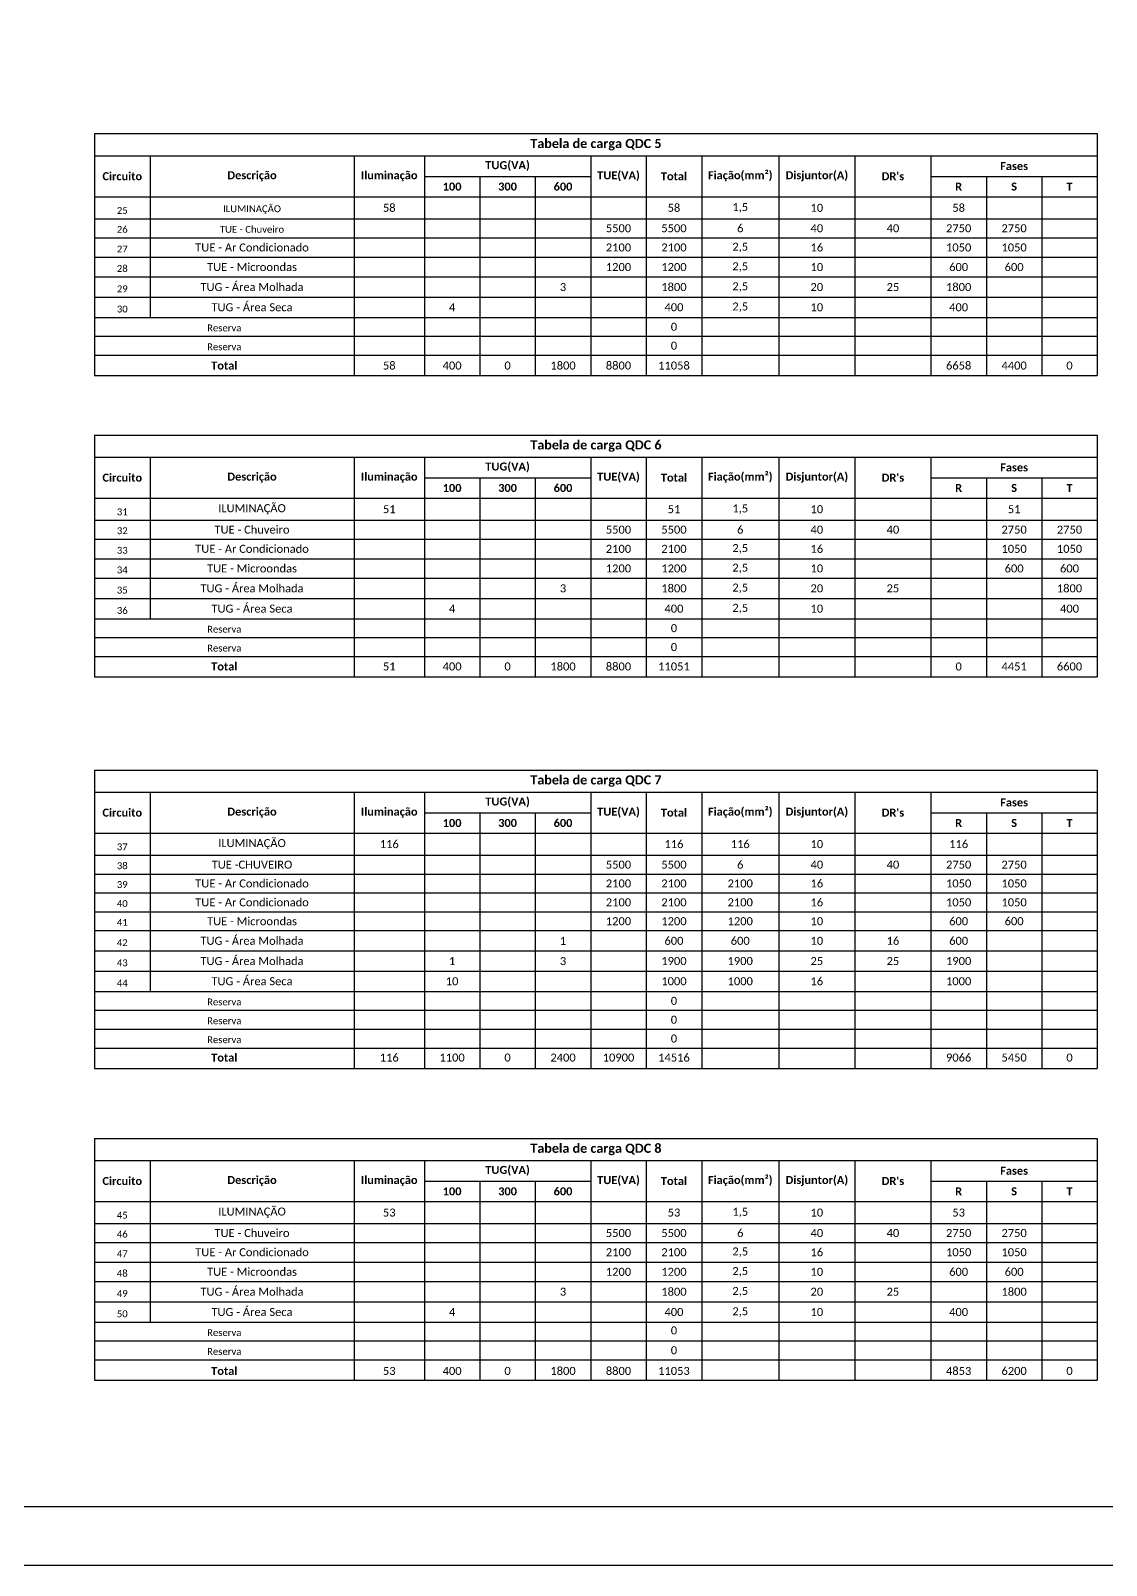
# Model space of a CAD drawing. Header units: millimetres. Extents: x 32721 to 70403, y 1490 to 13922.
# Drawn here: x 34367 to 35740, y 1490 to 3449 of the extents above; entities that cross this region are included whole.
import ezdxf

# ---------------------------------------------------------------- set-up
doc = ezdxf.new("R2010")
doc.units = ezdxf.units.MM
doc.layers.add('EJELFORMATO', color=170, linetype='Continuous', lineweight=25)
doc.styles.get("Standard").update_dxf_attribs({"font": 'arial.ttf'})

msp = doc.modelspace()

# ---------------------------------------------------------------- linework, layer by layer
for p, q in [((34448.9, 3317.3), (35728.8, 3317.3)), ((34448.9, 3317.3), (34448.9, 3008.6)), ((35728.8, 3317.3), (35728.8, 3008.6)), ((34448.9, 3289.1), (35728.8, 3289.1)), ((34519.7, 3289.1), (34519.7, 3082.8)), ((34780.2, 3289.1), (34780.2, 3008.6)), ((34869.9, 3289.1), (34869.9, 3008.6)), ((35082.3, 3289.1), (35082.3, 3008.6)), ((35153.1, 3289.1), (35153.1, 3008.6)), ((35223.9, 3289.1), (35223.9, 3008.6)), ((35322.4, 3289.1), (35322.4, 3008.6)), ((35419.4, 3289.1), (35419.4, 3008.6)), ((35516.5, 3289.1), (35516.5, 3008.6)), ((34869.9, 3262.7), (35082.3, 3262.7)), ((34940.7, 3262.7), (34940.7, 3008.6)), ((35011.5, 3262.7), (35011.5, 3008.6)), ((35516.5, 3262.7), (35728.8, 3262.7)), ((35587.3, 3262.7), (35587.3, 3008.6)), ((35658.1, 3262.7), (35658.1, 3008.6)), ((34448.9, 3236.7), (35728.8, 3236.7)), ((34448.9, 3208.6), (35728.8, 3208.6)), ((34448.9, 3184.5), (35728.8, 3184.5)), ((34448.9, 3159.5), (35728.8, 3159.5)), ((34448.9, 3134.5), (35728.8, 3134.5)), ((34448.9, 3108.6), (35728.8, 3108.6)), ((34448.9, 3082.8), (35728.8, 3082.8)), ((34448.9, 3058.7), (35728.8, 3058.7)), ((34448.9, 3034.6), (35728.8, 3034.6)), ((34448.9, 3008.6), (35728.8, 3008.6)), ((34448.9, 2932.7), (35728.8, 2932.7)), ((34448.9, 2932.7), (34448.9, 2624)), ((35728.8, 2932.7), (35728.8, 2624)), ((34448.9, 2904.5), (35728.8, 2904.5)), ((34519.7, 2904.5), (34519.7, 2698.2)), ((34780.2, 2904.5), (34780.2, 2624)), ((34869.9, 2904.5), (34869.9, 2624)), ((35082.3, 2904.5), (35082.3, 2624)), ((35153.1, 2904.5), (35153.1, 2624)), ((35223.9, 2904.5), (35223.9, 2624)), ((35322.4, 2904.5), (35322.4, 2624)), ((35419.4, 2904.5), (35419.4, 2624)), ((35516.5, 2904.5), (35516.5, 2624)), ((34869.9, 2878.1), (35082.3, 2878.1)), ((34940.7, 2878.1), (34940.7, 2624)), ((35011.5, 2878.1), (35011.5, 2624)), ((35516.5, 2878.1), (35728.8, 2878.1)), ((35587.3, 2878.1), (35587.3, 2624)), ((35658.1, 2878.1), (35658.1, 2624)), ((34448.9, 2852.1), (35728.8, 2852.1)), ((34448.9, 2824), (35728.8, 2824)), ((34448.9, 2799.9), (35728.8, 2799.9)), ((34448.9, 2774.9), (35728.8, 2774.9)), ((34448.9, 2749.9), (35728.8, 2749.9)), ((34448.9, 2724.1), (35728.8, 2724.1)), ((34448.9, 2698.2), (35728.8, 2698.2)), ((34448.9, 2674.1), (35728.8, 2674.1)), ((34448.9, 2650.1), (35728.8, 2650.1)), ((34448.9, 2624), (35728.8, 2624)), ((34448.9, 2505.2), (35728.8, 2505.2)), ((34448.9, 2505.2), (34448.9, 2124.4)), ((35728.8, 2505.2), (35728.8, 2124.4)), ((34448.9, 2477), (35728.8, 2477)), ((34519.7, 2477), (34519.7, 2222.7)), ((34780.2, 2477), (34780.2, 2124.4)), ((34869.9, 2477), (34869.9, 2124.4)), ((35082.3, 2477), (35082.3, 2124.4)), ((35153.1, 2477), (35153.1, 2124.4)), ((35223.9, 2477), (35223.9, 2124.4)), ((35322.4, 2477), (35322.4, 2124.4)), ((35419.4, 2477), (35419.4, 2124.4)), ((35516.5, 2477), (35516.5, 2124.4)), ((34869.9, 2450.6), (35082.3, 2450.6)), ((34940.7, 2450.6), (34940.7, 2124.4)), ((35011.5, 2450.6), (35011.5, 2124.4)), ((35516.5, 2450.6), (35728.8, 2450.6)), ((35587.3, 2450.6), (35587.3, 2124.4)), ((35658.1, 2450.6), (35658.1, 2124.4)), ((34448.9, 2424.6), (35728.8, 2424.6)), ((34448.9, 2396.5), (35728.8, 2396.5)), ((34448.9, 2372.4), (35728.8, 2372.4)), ((34448.9, 2348.3), (35728.8, 2348.3)), ((34448.9, 2324.2), (35728.8, 2324.2)), ((34448.9, 2300.2), (35728.8, 2300.2)), ((34448.9, 2274.3), (35728.8, 2274.3)), ((34448.9, 2248.5), (35728.8, 2248.5)), ((34448.9, 2222.7), (35728.8, 2222.7)), ((34448.9, 2198.6), (35728.8, 2198.6)), ((34448.9, 2174.5), (35728.8, 2174.5)), ((34448.9, 2150.4), (35728.8, 2150.4)), ((34448.9, 2124.4), (35728.8, 2124.4)), ((34448.9, 2035.1), (35728.8, 2035.1)), ((34448.9, 2035.1), (34448.9, 1726.4)), ((35728.8, 2035.1), (35728.8, 1726.4)), ((34448.9, 2006.9), (35728.8, 2006.9)), ((34519.7, 2006.9), (34519.7, 1800.6)), ((34780.2, 2006.9), (34780.2, 1726.4)), ((34869.9, 2006.9), (34869.9, 1726.4)), ((35082.3, 2006.9), (35082.3, 1726.4)), ((35153.1, 2006.9), (35153.1, 1726.4)), ((35223.9, 2006.9), (35223.9, 1726.4)), ((35322.4, 2006.9), (35322.4, 1726.4)), ((35419.4, 2006.9), (35419.4, 1726.4)), ((35516.5, 2006.9), (35516.5, 1726.4)), ((34869.9, 1980.5), (35082.3, 1980.5)), ((34940.7, 1980.5), (34940.7, 1726.4)), ((35011.5, 1980.5), (35011.5, 1726.4)), ((35516.5, 1980.5), (35728.8, 1980.5)), ((35587.3, 1980.5), (35587.3, 1726.4)), ((35658.1, 1980.5), (35658.1, 1726.4)), ((34448.9, 1954.5), (35728.8, 1954.5)), ((34448.9, 1926.4), (35728.8, 1926.4)), ((34448.9, 1902.3), (35728.8, 1902.3)), ((34448.9, 1877.3), (35728.8, 1877.3)), ((34448.9, 1852.3), (35728.8, 1852.3)), ((34448.9, 1826.5), (35728.8, 1826.5)), ((34448.9, 1800.6), (35728.8, 1800.6)), ((34448.9, 1776.6), (35728.8, 1776.6)), ((34448.9, 1752.5), (35728.8, 1752.5)), ((34448.9, 1726.4), (35728.8, 1726.4))]:
    msp.add_line(p, q)
at = {"layer": 'EJELFORMATO', "color": 7}
msp.add_lwpolyline([(32720.7, 1490.3), (39028.2, 1490.3), (39028.2, 5945.3), (32720.7, 5945.3)], close=True, dxfattribs=at)
at = {"layer": 'EJELFORMATO'}
msp.add_lwpolyline([(38953.2, 1565.3), (38953.2, 5870.3), (32908.2, 5870.3), (32908.2, 1565.3)], close=True, dxfattribs=at)

# ---------------------------------------------------------------- texts
for s, insert, char_height, width, attachment_point in [('{\\fCalibri|b1|i0|c0;Tabela de carga QDC 5', (35088.9, 3303.2), 11.674, 1267.522, 5), ('{\\fCalibri|b1|i0|c0;TUG(VA)', (34976.1, 3275.9), 10.214, 199.95, 5), ('{\\fCalibri|b1|i0|c0;TUE(VA)', (35117.7, 3262.9), 10.214, 58.377, 5), ('{\\fCalibri|b1|i0|c0;Fiação(mm²)', (35273.1, 3262.9), 10.214, 86.102, 5), ('{\\fCalibri|b1|i0|c0;Disjuntor(A)', (35370.9, 3262.9), 10.214, 84.643, 5), ('{\\fCalibri|b1|i0|c0;Fases', (35622.7, 3275.9), 10.214, 199.95, 5), ('{\\fCalibri|b1|i0|c0;Circuito', (34484.3, 3262.9), 10.214, 58.377, 5), ('{\\fCalibri|b1|i0|c0;Descrição', (34649.9, 3262.9), 10.214, 248.074, 5), ('{\\fCalibri|b1|i0|c0;Iluminação', (34825.1, 3262.9), 10.214, 77.347, 5), ('{\\fCalibri|b1|i0|c0;100', (34905.3, 3249.7), 10.214, 58.377, 5), ('{\\fCalibri|b1|i0|c0;300', (34976.1, 3249.7), 10.214, 58.377, 5), ('{\\fCalibri|b1|i0|c0;600', (35046.9, 3249.7), 10.214, 58.377, 5), ('{\\fCalibri|b1|i0|c0;Total', (35188.5, 3262.9), 10.214, 58.377, 5), ("{\\fCalibri|b1|i0|c0;DR's", (35468, 3262.9), 10.214, 84.643, 5), ('{\\fCalibri|b1|i0|c0;R', (35551.9, 3249.7), 10.214, 58.377, 5), ('{\\fCalibri|b1|i0|c0;S', (35622.7, 3249.7), 10.214, 58.377, 5), ('{\\fCalibri|b1|i0|c0;T', (35693.4, 3249.7), 10.214, 58.377, 5), ('{\\fCalibri|b0|i0|c0;25', (34484.3, 3214.8), 8.755, 58.377, 8), ('{\\fCalibri|b0|i0|c0;ILUMINAÇÃO', (34649.9, 3214.8), 8.755, 248.074, 8), ('{\\fCalibri|b0|i0|c0;58', (34825.1, 3222.6), 10.214, 77.347, 5), ('{\\fCalibri|b0|i0|c0;58', (35188.5, 3222.6), 10.214, 58.377, 5), ('{\\fCalibri|b0|i0|c0;1,5', (35273.1, 3222.6), 10.214, 86.102, 5), ('{\\fCalibri|b0|i0|c0;10', (35370.9, 3222.6), 10.214, 84.643, 5), ('{\\fCalibri|b0|i0|c0;58', (35551.9, 3222.6), 10.214, 58.377, 5), ('{\\fCalibri|b0|i0|c0;26', (34484.3, 3190.7), 8.755, 58.377, 8), ('{\\fCalibri|b0|i0|c0;TUE - Chuveiro', (34649.9, 3190.7), 8.755, 248.074, 8), ('{\\fCalibri|b0|i0|c0|p34;5500}', (35117.7, 3196.5), 10.214, 58.377, 5), ('{\\fCalibri|b0|i0|c0|p34;5500}', (35188.5, 3196.5), 10.214, 58.377, 5), ('{\\fCalibri|b0|i0|c0;6', (35273.1, 3196.5), 10.214, 86.102, 5), ('{\\fCalibri|b0|i0|c0;40', (35370.9, 3196.5), 10.214, 84.643, 5), ('{\\fCalibri|b0|i0|c0;40', (35468, 3196.5), 10.214, 84.643, 5), ('{\\fCalibri|b0|i0|c0;2750', (35551.9, 3196.5), 10.214, 58.377, 5), ('{\\fCalibri|b0|i0|c0;2750', (35622.7, 3196.5), 10.214, 58.377, 5), ('{\\fCalibri|b0|i0|c0;27', (34484.3, 3165.7), 8.755, 58.377, 8), ('{\\fCalibri|b0|i0|c0;TUE - Ar Condicionado', (34649.9, 3172), 10.214, 248.074, 5), ('{\\fCalibri|b0|i0|c0;2100', (35117.7, 3172), 10.214, 58.377, 5), ('{\\fCalibri|b0|i0|c0;2100', (35188.5, 3172), 10.214, 58.377, 5), ('{\\fCalibri|b0|i0|c0;2,5', (35273.1, 3172), 10.214, 86.102, 5), ('{\\fCalibri|b0|i0|c0;16', (35370.9, 3172), 10.214, 84.643, 5), ('{\\fCalibri|b0|i0|c0;1050', (35551.9, 3172), 10.214, 58.377, 5), ('{\\fCalibri|b0|i0|c0;1050', (35622.7, 3172), 10.214, 58.377, 5), ('{\\fCalibri|b0|i0|c0;TUE - Microondas ', (34649.9, 3147), 10.214, 248.074, 5), ('{\\fCalibri|b0|i0|c0;2,5', (35273.1, 3147), 10.214, 86.102, 5), ('{\\fCalibri|b0|i0|c0;28', (34484.3, 3140.7), 8.755, 58.377, 8), ('{\\fCalibri|b0|i0|c0;1200', (35117.7, 3147), 10.214, 58.377, 5), ('{\\fCalibri|b0|i0|c0;1200', (35188.5, 3147), 10.214, 58.377, 5), ('{\\fCalibri|b0|i0|c0;10', (35370.9, 3147), 10.214, 84.643, 5), ('{\\fCalibri|b0|i0|c0;600', (35551.9, 3147), 10.214, 58.377, 5), ('{\\fCalibri|b0|i0|c0;600', (35622.7, 3147), 10.214, 58.377, 5), ('{\\fCalibri|b0|i0|c0;29', (34484.3, 3114.8), 8.755, 58.377, 8), ('{\\fCalibri|b0|i0|c0;TUG - Área Molhada ', (34649.9, 3121.5), 10.214, 248.074, 5), ('{\\fCalibri|b0|i0|c0;3', (35046.9, 3121.5), 10.214, 58.377, 5), ('{\\fCalibri|b0|i0|c0|p34;1800}', (35188.5, 3121.5), 10.214, 58.377, 5), ('{\\fCalibri|b0|i0|c0;2,5', (35273.1, 3121.5), 10.214, 86.102, 5), ('{\\fCalibri|b0|i0|c0;20', (35370.9, 3121.5), 10.214, 84.643, 5), ('{\\fCalibri|b0|i0|c0;25', (35468, 3121.5), 10.214, 84.643, 5), ('{\\fCalibri|b0|i0|c0;1800', (35551.9, 3121.5), 10.214, 58.377, 5), ('{\\fCalibri|b0|i0|c0;30', (34484.3, 3089), 8.755, 58.377, 8), ('{\\fCalibri|b0|i0|c0;TUG - Área Seca', (34649.9, 3095.7), 10.214, 248.074, 5), ('{\\fCalibri|b0|i0|c0;4', (34905.3, 3095.7), 10.214, 58.377, 5), ('{\\fCalibri|b0|i0|c0;400', (35188.5, 3095.7), 10.214, 58.377, 5), ('{\\fCalibri|b0|i0|c0;2,5', (35273.1, 3095.7), 10.214, 86.102, 5), ('{\\fCalibri|b0|i0|c0;10', (35370.9, 3095.7), 10.214, 84.643, 5), ('{\\fCalibri|b0|i0|c0;400', (35551.9, 3095.7), 10.214, 58.377, 5), ('{\\fCalibri|b0|i0|c0;0', (35188.5, 3070.8), 10.214, 58.377, 5), ('{\\fCalibri|b0|i0|c0;Reserva', (34614.5, 3064.9), 8.755, 318.86, 8), ('{\\fCalibri|b0|i0|c0;Reserva', (34614.5, 3040.8), 8.755, 318.86, 8), ('{\\fCalibri|b0|i0|c0;0', (35188.5, 3046.7), 10.214, 58.377, 5), ('{\\fCalibri|b1|i0|c0;Total', (34614.5, 3021.3), 10.214, 318.86, 5), ('{\\fCalibri|b0|i0|c0;58', (34825.1, 3021.3), 10.214, 77.347, 5), ('{\\fCalibri|b0|i0|c0|p34;400}', (34905.3, 3021.3), 10.214, 58.377, 5), ('{\\fCalibri|b0|i0|c0;0', (34976.1, 3021.3), 10.214, 58.377, 5), ('{\\fCalibri|b0|i0|c0;1800', (35046.9, 3021.3), 10.214, 58.377, 5), ('{\\fCalibri|b0|i0|c0|p34;8800}', (35117.7, 3021.3), 10.214, 58.377, 5), ('{\\fCalibri|b0|i0|c0|p34;11058}', (35188.5, 3021.3), 10.214, 58.377, 5), ('{\\fCalibri|b0|i0|c0;6658', (35551.9, 3021.3), 10.214, 58.377, 5), ('{\\fCalibri|b0|i0|c0;4400', (35622.7, 3021.3), 10.214, 58.377, 5), ('{\\fCalibri|b0|i0|c0;0', (35693.4, 3021.3), 10.214, 58.377, 5), ('{\\fCalibri|b1|i0|c0;Tabela de carga QDC 6', (35088.9, 2918.6), 11.674, 1267.522, 5), ('{\\fCalibri|b1|i0|c0;TUG(VA)', (34976.1, 2891.3), 10.214, 199.95, 5), ('{\\fCalibri|b1|i0|c0;Circuito', (34484.3, 2878.3), 10.214, 58.377, 5), ('{\\fCalibri|b1|i0|c0;Descrição', (34649.9, 2878.3), 10.214, 248.074, 5), ('{\\fCalibri|b1|i0|c0;Iluminação', (34825.1, 2878.3), 10.214, 77.347, 5), ('{\\fCalibri|b1|i0|c0;TUE(VA)', (35117.7, 2878.3), 10.214, 58.377, 5), ('{\\fCalibri|b1|i0|c0;Total', (35188.5, 2878.3), 10.214, 58.377, 5), ('{\\fCalibri|b1|i0|c0;Fiação(mm²)', (35273.1, 2878.3), 10.214, 86.102, 5), ('{\\fCalibri|b1|i0|c0;Disjuntor(A)', (35370.9, 2878.3), 10.214, 84.643, 5), ("{\\fCalibri|b1|i0|c0;DR's", (35468, 2878.3), 10.214, 84.643, 5), ('{\\fCalibri|b1|i0|c0;Fases', (35622.7, 2891.3), 10.214, 199.95, 5), ('{\\fCalibri|b1|i0|c0;100', (34905.3, 2865.1), 10.214, 58.377, 5), ('{\\fCalibri|b1|i0|c0;300', (34976.1, 2865.1), 10.214, 58.377, 5), ('{\\fCalibri|b1|i0|c0;600', (35046.9, 2865.1), 10.214, 58.377, 5), ('{\\fCalibri|b1|i0|c0;R', (35551.9, 2865.1), 10.214, 58.377, 5), ('{\\fCalibri|b1|i0|c0;S', (35622.7, 2865.1), 10.214, 58.377, 5), ('{\\fCalibri|b1|i0|c0;T', (35693.4, 2865.1), 10.214, 58.377, 5), ('{\\fCalibri|b0|i0|c0;ILUMINAÇÃO', (34649.9, 2838), 10.214, 248.074, 5), ('{\\fCalibri|b0|i0|c0;51', (34825.1, 2838), 10.214, 77.347, 5), ('{\\fCalibri|b0|i0|c0;51', (35188.5, 2838), 10.214, 58.377, 5), ('{\\fCalibri|b0|i0|c0;1,5', (35273.1, 2838), 10.214, 86.102, 5), ('{\\fCalibri|b0|i0|c0;10', (35370.9, 2838), 10.214, 84.643, 5), ('{\\fCalibri|b0|i0|c0;51', (35622.7, 2838), 10.214, 58.377, 5), ('{\\fCalibri|b0|i0|c0;31', (34484.3, 2830.2), 8.755, 58.377, 8), ('{\\fCalibri|b0|i0|c0;32', (34484.3, 2806.1), 8.755, 58.377, 8), ('{\\fCalibri|b0|i0|c0;TUE - Chuveiro', (34649.9, 2811.9), 10.214, 248.074, 5), ('{\\fCalibri|b0|i0|c0|p34;5500}', (35117.7, 2811.9), 10.214, 58.377, 5), ('{\\fCalibri|b0|i0|c0|p34;5500}', (35188.5, 2811.9), 10.214, 58.377, 5), ('{\\fCalibri|b0|i0|c0;6', (35273.1, 2811.9), 10.214, 86.102, 5), ('{\\fCalibri|b0|i0|c0;40', (35370.9, 2811.9), 10.214, 84.643, 5), ('{\\fCalibri|b0|i0|c0;40', (35468, 2811.9), 10.214, 84.643, 5), ('{\\fCalibri|b0|i0|c0;2750', (35622.7, 2811.9), 10.214, 58.377, 5), ('{\\fCalibri|b0|i0|c0;2750', (35693.4, 2811.9), 10.214, 58.377, 5), ('{\\fCalibri|b0|i0|c0;33', (34484.3, 2781.1), 8.755, 58.377, 8), ('{\\fCalibri|b0|i0|c0;TUE - Ar Condicionado', (34649.9, 2787.4), 10.214, 248.074, 5), ('{\\fCalibri|b0|i0|c0;2100', (35117.7, 2787.4), 10.214, 58.377, 5), ('{\\fCalibri|b0|i0|c0;2100', (35188.5, 2787.4), 10.214, 58.377, 5), ('{\\fCalibri|b0|i0|c0;2,5', (35273.1, 2787.4), 10.214, 86.102, 5), ('{\\fCalibri|b0|i0|c0;16', (35370.9, 2787.4), 10.214, 84.643, 5), ('{\\fCalibri|b0|i0|c0;1050', (35622.7, 2787.4), 10.214, 58.377, 5), ('{\\fCalibri|b0|i0|c0;1050', (35693.4, 2787.4), 10.214, 58.377, 5), ('{\\fCalibri|b0|i0|c0;34', (34484.3, 2756.1), 8.755, 58.377, 8), ('{\\fCalibri|b0|i0|c0;TUE - Microondas ', (34649.9, 2762.4), 10.214, 248.074, 5), ('{\\fCalibri|b0|i0|c0;1200', (35117.7, 2762.4), 10.214, 58.377, 5), ('{\\fCalibri|b0|i0|c0;1200', (35188.5, 2762.4), 10.214, 58.377, 5), ('{\\fCalibri|b0|i0|c0;2,5', (35273.1, 2762.4), 10.214, 86.102, 5), ('{\\fCalibri|b0|i0|c0;10', (35370.9, 2762.4), 10.214, 84.643, 5), ('{\\fCalibri|b0|i0|c0;600', (35622.7, 2762.4), 10.214, 58.377, 5), ('{\\fCalibri|b0|i0|c0;600', (35693.4, 2762.4), 10.214, 58.377, 5), ('{\\fCalibri|b0|i0|c0;TUG - Área Molhada ', (34649.9, 2737), 10.214, 248.074, 5), ('{\\fCalibri|b0|i0|c0;3', (35046.9, 2737), 10.214, 58.377, 5), ('{\\fCalibri|b0|i0|c0|p34;1800}', (35188.5, 2737), 10.214, 58.377, 5), ('{\\fCalibri|b0|i0|c0;2,5', (35273.1, 2737), 10.214, 86.102, 5), ('{\\fCalibri|b0|i0|c0;20', (35370.9, 2737), 10.214, 84.643, 5), ('{\\fCalibri|b0|i0|c0;25', (35468, 2737), 10.214, 84.643, 5), ('{\\fCalibri|b0|i0|c0;1800', (35693.4, 2737), 10.214, 58.377, 5), ('{\\fCalibri|b0|i0|c0;35', (34484.3, 2730.3), 8.755, 58.377, 8), ('{\\fCalibri|b0|i0|c0;36', (34484.3, 2704.4), 8.755, 58.377, 8), ('{\\fCalibri|b0|i0|c0;TUG - Área Seca', (34649.9, 2711.1), 10.214, 248.074, 5), ('{\\fCalibri|b0|i0|c0;4', (34905.3, 2711.1), 10.214, 58.377, 5), ('{\\fCalibri|b0|i0|c0;400', (35188.5, 2711.1), 10.214, 58.377, 5), ('{\\fCalibri|b0|i0|c0;2,5', (35273.1, 2711.1), 10.214, 86.102, 5), ('{\\fCalibri|b0|i0|c0;10', (35370.9, 2711.1), 10.214, 84.643, 5), ('{\\fCalibri|b0|i0|c0;400', (35693.4, 2711.1), 10.214, 58.377, 5), ('{\\fCalibri|b0|i0|c0;Reserva', (34614.5, 2680.4), 8.755, 318.86, 8), ('{\\fCalibri|b0|i0|c0;0', (35188.5, 2686.2), 10.214, 58.377, 5), ('{\\fCalibri|b0|i0|c0;Reserva', (34614.5, 2656.3), 8.755, 318.86, 8), ('{\\fCalibri|b0|i0|c0;0', (35188.5, 2662.1), 10.214, 58.377, 5), ('{\\fCalibri|b1|i0|c0;Total', (34614.5, 2637.3), 10.214, 318.86, 5), ('{\\fCalibri|b0|i0|c0;51', (34825.1, 2637.3), 10.214, 77.347, 5), ('{\\fCalibri|b0|i0|c0|p34;400}', (34905.3, 2637.3), 10.214, 58.377, 5), ('{\\fCalibri|b0|i0|c0;0', (34976.1, 2637.3), 10.214, 58.377, 5), ('{\\fCalibri|b0|i0|c0;1800', (35046.9, 2637.3), 10.214, 58.377, 5), ('{\\fCalibri|b0|i0|c0|p34;8800}', (35117.7, 2637.3), 10.214, 58.377, 5), ('{\\fCalibri|b0|i0|c0|p34;11051}', (35188.5, 2637.3), 10.214, 58.377, 5), ('{\\fCalibri|b0|i0|c0;0', (35551.9, 2637.3), 10.214, 58.377, 5), ('{\\fCalibri|b0|i0|c0;4451', (35622.7, 2637.3), 10.214, 58.377, 5), ('{\\fCalibri|b0|i0|c0;6600', (35693.4, 2637.3), 10.214, 58.377, 5), ('{\\fCalibri|b1|i0|c0;Tabela de carga QDC 7', (35088.9, 2491.1), 11.674, 1267.522, 5), ('{\\fCalibri|b1|i0|c0;TUG(VA)', (34976.1, 2463.8), 10.214, 199.95, 5), ('{\\fCalibri|b1|i0|c0;Fases', (35622.7, 2463.8), 10.214, 199.95, 5), ('{\\fCalibri|b1|i0|c0;Circuito', (34484.3, 2450.8), 10.214, 58.377, 5), ('{\\fCalibri|b1|i0|c0;Descrição', (34649.9, 2450.8), 10.214, 248.074, 5), ('{\\fCalibri|b1|i0|c0;Iluminação', (34825.1, 2450.8), 10.214, 77.347, 5), ('{\\fCalibri|b1|i0|c0;TUE(VA)', (35117.7, 2450.8), 10.214, 58.377, 5), ('{\\fCalibri|b1|i0|c0;Total', (35188.5, 2450.8), 10.214, 58.377, 5), ('{\\fCalibri|b1|i0|c0;Fiação(mm²)', (35273.1, 2450.8), 10.214, 86.102, 5), ('{\\fCalibri|b1|i0|c0;Disjuntor(A)', (35370.9, 2450.8), 10.214, 84.643, 5), ("{\\fCalibri|b1|i0|c0;DR's", (35468, 2450.8), 10.214, 84.643, 5), ('{\\fCalibri|b1|i0|c0;100', (34905.3, 2437.6), 10.214, 58.377, 5), ('{\\fCalibri|b1|i0|c0;300', (34976.1, 2437.6), 10.214, 58.377, 5), ('{\\fCalibri|b1|i0|c0;600', (35046.9, 2437.6), 10.214, 58.377, 5), ('{\\fCalibri|b1|i0|c0;R', (35551.9, 2437.6), 10.214, 58.377, 5), ('{\\fCalibri|b1|i0|c0;S', (35622.7, 2437.6), 10.214, 58.377, 5), ('{\\fCalibri|b1|i0|c0;T', (35693.4, 2437.6), 10.214, 58.377, 5), ('{\\fCalibri|b0|i0|c0;37', (34484.3, 2402.7), 8.755, 58.377, 8), ('{\\fCalibri|b0|i0|c0;ILUMINAÇÃO', (34649.9, 2410.6), 10.214, 248.074, 5), ('{\\fCalibri|b0|i0|c0;116', (34825.1, 2410.6), 10.214, 77.347, 5), ('{\\fCalibri|b0|i0|c0;116', (35188.5, 2410.6), 10.214, 58.377, 5), ('{\\fCalibri|b0|i0|c0;116', (35273.1, 2410.6), 10.214, 86.102, 5), ('{\\fCalibri|b0|i0|c0;10', (35370.9, 2410.6), 10.214, 84.643, 5), ('{\\fCalibri|b0|i0|c0;116', (35551.9, 2410.6), 10.214, 58.377, 5), ('{\\fCalibri|b0|i0|c0;TUE -CHUVEIRO', (34649.9, 2384.4), 10.214, 248.074, 5), ('{\\fCalibri|b0|i0|c0;5500', (35117.7, 2384.4), 10.214, 58.377, 5), ('{\\fCalibri|b0|i0|c0;5500', (35188.5, 2384.4), 10.214, 58.377, 5), ('{\\fCalibri|b0|i0|c0;6', (35273.1, 2384.4), 10.214, 86.102, 5), ('{\\fCalibri|b0|i0|c0;40', (35370.9, 2384.4), 10.214, 84.643, 5), ('{\\fCalibri|b0|i0|c0;40', (35468, 2384.4), 10.214, 84.643, 5), ('{\\fCalibri|b0|i0|c0;2750', (35551.9, 2384.4), 10.214, 58.377, 5), ('{\\fCalibri|b0|i0|c0;2750', (35622.7, 2384.4), 10.214, 58.377, 5), ('{\\fCalibri|b0|i0|c0;38', (34484.3, 2378.6), 8.755, 58.377, 8), ('{\\fCalibri|b0|i0|c0;39', (34484.3, 2354.5), 8.755, 58.377, 8), ('{\\fCalibri|b0|i0|c0;TUE - Ar Condicionado', (34649.9, 2360.4), 10.214, 248.074, 5), ('{\\fCalibri|b0|i0|c0;2100', (35117.7, 2360.4), 10.214, 58.377, 5), ('{\\fCalibri|b0|i0|c0;2100', (35188.5, 2360.4), 10.214, 58.377, 5), ('{\\fCalibri|b0|i0|c0;2100', (35273.1, 2360.4), 10.214, 86.102, 5), ('{\\fCalibri|b0|i0|c0;16', (35370.9, 2360.4), 10.214, 84.643, 5), ('{\\fCalibri|b0|i0|c0;1050', (35551.9, 2360.4), 10.214, 58.377, 5), ('{\\fCalibri|b0|i0|c0;1050', (35622.7, 2360.4), 10.214, 58.377, 5), ('{\\fCalibri|b0|i0|c0;40', (34484.3, 2330.4), 8.755, 58.377, 8), ('{\\fCalibri|b0|i0|c0;TUE - Ar Condicionado', (34649.9, 2336.3), 10.214, 248.074, 5), ('{\\fCalibri|b0|i0|c0;2100', (35117.7, 2336.3), 10.214, 58.377, 5), ('{\\fCalibri|b0|i0|c0;2100', (35188.5, 2336.3), 10.214, 58.377, 5), ('{\\fCalibri|b0|i0|c0;2100', (35273.1, 2336.3), 10.214, 86.102, 5), ('{\\fCalibri|b0|i0|c0;16', (35370.9, 2336.3), 10.214, 84.643, 5), ('{\\fCalibri|b0|i0|c0;1050', (35551.9, 2336.3), 10.214, 58.377, 5), ('{\\fCalibri|b0|i0|c0;1050', (35622.7, 2336.3), 10.214, 58.377, 5), ('{\\fCalibri|b0|i0|c0;41', (34484.3, 2306.4), 8.755, 58.377, 8), ('{\\fCalibri|b0|i0|c0;TUE - Microondas ', (34649.9, 2312.2), 10.214, 248.074, 5), ('{\\fCalibri|b0|i0|c0;1200', (35117.7, 2312.2), 10.214, 58.377, 5), ('{\\fCalibri|b0|i0|c0;1200', (35188.5, 2312.2), 10.214, 58.377, 5), ('{\\fCalibri|b0|i0|c0;1200', (35273.1, 2312.2), 10.214, 86.102, 5), ('{\\fCalibri|b0|i0|c0;10', (35370.9, 2312.2), 10.214, 84.643, 5), ('{\\fCalibri|b0|i0|c0;600', (35551.9, 2312.2), 10.214, 58.377, 5), ('{\\fCalibri|b0|i0|c0;600', (35622.7, 2312.2), 10.214, 58.377, 5), ('{\\fCalibri|b0|i0|c0;TUG - Área Molhada ', (34649.9, 2287.2), 10.214, 248.074, 5), ('{\\fCalibri|b0|i0|c0;1', (35046.9, 2287.2), 10.214, 58.377, 5), ('{\\fCalibri|b0|i0|c0;600', (35188.5, 2287.2), 10.214, 58.377, 5), ('{\\fCalibri|b0|i0|c0;600', (35273.1, 2287.2), 10.214, 86.102, 5), ('{\\fCalibri|b0|i0|c0;10', (35370.9, 2287.2), 10.214, 84.643, 5), ('{\\fCalibri|b0|i0|c0;16', (35468, 2287.2), 10.214, 84.643, 5), ('{\\fCalibri|b0|i0|c0;600', (35551.9, 2287.2), 10.214, 58.377, 5), ('{\\fCalibri|b0|i0|c0;42', (34484.3, 2280.5), 8.755, 58.377, 8), ('{\\fCalibri|b0|i0|c0;43', (34484.3, 2254.7), 8.755, 58.377, 8), ('{\\fCalibri|b0|i0|c0;TUG - Área Molhada ', (34649.9, 2261.4), 10.214, 248.074, 5), ('{\\fCalibri|b0|i0|c0;1', (34905.3, 2261.4), 10.214, 58.377, 5), ('{\\fCalibri|b0|i0|c0;3', (35046.9, 2261.4), 10.214, 58.377, 5), ('{\\fCalibri|b0|i0|c0;1900', (35188.5, 2261.4), 10.214, 58.377, 5), ('{\\fCalibri|b0|i0|c0;1900', (35273.1, 2261.4), 10.214, 86.102, 5), ('{\\fCalibri|b0|i0|c0;25', (35370.9, 2261.4), 10.214, 84.643, 5), ('{\\fCalibri|b0|i0|c0;25', (35468, 2261.4), 10.214, 84.643, 5), ('{\\fCalibri|b0|i0|c0;1900', (35551.9, 2261.4), 10.214, 58.377, 5), ('{\\fCalibri|b0|i0|c0;44', (34484.3, 2228.9), 8.755, 58.377, 8), ('{\\fCalibri|b0|i0|c0;TUG - Área Seca', (34649.9, 2235.6), 10.214, 248.074, 5), ('{\\fCalibri|b0|i0|c0;10', (34905.3, 2235.6), 10.214, 58.377, 5), ('{\\fCalibri|b0|i0|c0;1000', (35188.5, 2235.6), 10.214, 58.377, 5), ('{\\fCalibri|b0|i0|c0;1000', (35273.1, 2235.6), 10.214, 86.102, 5), ('{\\fCalibri|b0|i0|c0;16', (35370.9, 2235.6), 10.214, 84.643, 5), ('{\\fCalibri|b0|i0|c0;1000', (35551.9, 2235.6), 10.214, 58.377, 5), ('{\\fCalibri|b0|i0|c0;Reserva', (34614.5, 2204.8), 8.755, 318.86, 8), ('{\\fCalibri|b0|i0|c0;0', (35188.5, 2210.6), 10.214, 58.377, 5), ('{\\fCalibri|b0|i0|c0;Reserva', (34614.5, 2180.7), 8.755, 318.86, 8), ('{\\fCalibri|b0|i0|c0;0', (35188.5, 2186.5), 10.214, 58.377, 5), ('{\\fCalibri|b0|i0|c0;Reserva', (34614.5, 2156.6), 8.755, 318.86, 8), ('{\\fCalibri|b0|i0|c0;0', (35188.5, 2162.5), 10.214, 58.377, 5), ('{\\fCalibri|b1|i0|c0;Total', (34614.5, 2138.2), 10.214, 318.86, 5), ('{\\fCalibri|b0|i0|c0;116', (34825.1, 2138.2), 10.214, 77.347, 5), ('{\\fCalibri|b0|i0|c0;1100', (34905.3, 2138.2), 10.214, 58.377, 5), ('{\\fCalibri|b0|i0|c0;0', (34976.1, 2138.2), 10.214, 58.377, 5), ('{\\fCalibri|b0|i0|c0;2400', (35046.9, 2138.2), 10.214, 58.377, 5), ('{\\fCalibri|b0|i0|c0;10900', (35117.7, 2138.2), 10.214, 58.377, 5), ('{\\fCalibri|b0|i0|c0;14516', (35188.5, 2138.2), 10.214, 58.377, 5), ('{\\fCalibri|b0|i0|c0;9066', (35551.9, 2138.2), 10.214, 58.377, 5), ('{\\fCalibri|b0|i0|c0;5450', (35622.7, 2138.2), 10.214, 58.377, 5), ('{\\fCalibri|b0|i0|c0;0', (35693.4, 2138.2), 10.214, 58.377, 5), ('{\\fCalibri|b1|i0|c0;Tabela de carga QDC 8', (35088.9, 2021), 11.674, 1267.522, 5), ('{\\fCalibri|b1|i0|c0;TUG(VA)', (34976.1, 1993.7), 10.214, 199.95, 5), ('{\\fCalibri|b1|i0|c0;Fases', (35622.7, 1993.7), 10.214, 199.95, 5), ('{\\fCalibri|b1|i0|c0;Circuito', (34484.3, 1980.7), 10.214, 58.377, 5), ('{\\fCalibri|b1|i0|c0;Descrição', (34649.9, 1980.7), 10.214, 248.074, 5), ('{\\fCalibri|b1|i0|c0;Iluminação', (34825.1, 1980.7), 10.214, 77.347, 5), ('{\\fCalibri|b1|i0|c0;TUE(VA)', (35117.7, 1980.7), 10.214, 58.377, 5), ('{\\fCalibri|b1|i0|c0;Total', (35188.5, 1980.7), 10.214, 58.377, 5), ('{\\fCalibri|b1|i0|c0;Fiação(mm²)', (35273.1, 1980.7), 10.214, 86.102, 5), ('{\\fCalibri|b1|i0|c0;Disjuntor(A)', (35370.9, 1980.7), 10.214, 84.643, 5), ("{\\fCalibri|b1|i0|c0;DR's", (35468, 1980.7), 10.214, 84.643, 5), ('{\\fCalibri|b1|i0|c0;100', (34905.3, 1967.5), 10.214, 58.377, 5), ('{\\fCalibri|b1|i0|c0;300', (34976.1, 1967.5), 10.214, 58.377, 5), ('{\\fCalibri|b1|i0|c0;600', (35046.9, 1967.5), 10.214, 58.377, 5), ('{\\fCalibri|b1|i0|c0;R', (35551.9, 1967.5), 10.214, 58.377, 5), ('{\\fCalibri|b1|i0|c0;S', (35622.7, 1967.5), 10.214, 58.377, 5), ('{\\fCalibri|b1|i0|c0;T', (35693.4, 1967.5), 10.214, 58.377, 5), ('{\\fCalibri|b0|i0|c0;45', (34484.3, 1932.6), 8.755, 58.377, 8), ('{\\fCalibri|b0|i0|c0;ILUMINAÇÃO', (34649.9, 1940.4), 10.214, 248.074, 5), ('{\\fCalibri|b0|i0|c0;53', (34825.1, 1940.4), 10.214, 77.347, 5), ('{\\fCalibri|b0|i0|c0;53', (35188.5, 1940.4), 10.214, 58.377, 5), ('{\\fCalibri|b0|i0|c0;1,5', (35273.1, 1940.4), 10.214, 86.102, 5), ('{\\fCalibri|b0|i0|c0;10', (35370.9, 1940.4), 10.214, 84.643, 5), ('{\\fCalibri|b0|i0|c0;53', (35551.9, 1940.4), 10.214, 58.377, 5), ('{\\fCalibri|b0|i0|c0;TUE - Chuveiro', (34649.9, 1914.3), 10.214, 248.074, 5), ('{\\fCalibri|b0|i0|c0|p34;5500}', (35117.7, 1914.3), 10.214, 58.377, 5), ('{\\fCalibri|b0|i0|c0|p34;5500}', (35188.5, 1914.3), 10.214, 58.377, 5), ('{\\fCalibri|b0|i0|c0;6', (35273.1, 1914.3), 10.214, 86.102, 5), ('{\\fCalibri|b0|i0|c0;40', (35370.9, 1914.3), 10.214, 84.643, 5), ('{\\fCalibri|b0|i0|c0;40', (35468, 1914.3), 10.214, 84.643, 5), ('{\\fCalibri|b0|i0|c0;2750', (35551.9, 1914.3), 10.214, 58.377, 5), ('{\\fCalibri|b0|i0|c0;2750', (35622.7, 1914.3), 10.214, 58.377, 5), ('{\\fCalibri|b0|i0|c0;46', (34484.3, 1908.5), 8.755, 58.377, 8), ('{\\fCalibri|b0|i0|c0;47', (34484.3, 1883.5), 8.755, 58.377, 8), ('{\\fCalibri|b0|i0|c0;TUE - Ar Condicionado', (34649.9, 1889.8), 10.214, 248.074, 5), ('{\\fCalibri|b0|i0|c0;2100', (35117.7, 1889.8), 10.214, 58.377, 5), ('{\\fCalibri|b0|i0|c0;2100', (35188.5, 1889.8), 10.214, 58.377, 5), ('{\\fCalibri|b0|i0|c0;2,5', (35273.1, 1889.8), 10.214, 86.102, 5), ('{\\fCalibri|b0|i0|c0;16', (35370.9, 1889.8), 10.214, 84.643, 5), ('{\\fCalibri|b0|i0|c0;1050', (35551.9, 1889.8), 10.214, 58.377, 5), ('{\\fCalibri|b0|i0|c0;1050', (35622.7, 1889.8), 10.214, 58.377, 5), ('{\\fCalibri|b0|i0|c0;48', (34484.3, 1858.5), 8.755, 58.377, 8), ('{\\fCalibri|b0|i0|c0;TUE - Microondas ', (34649.9, 1864.8), 10.214, 248.074, 5), ('{\\fCalibri|b0|i0|c0;1200', (35117.7, 1864.8), 10.214, 58.377, 5), ('{\\fCalibri|b0|i0|c0;1200', (35188.5, 1864.8), 10.214, 58.377, 5), ('{\\fCalibri|b0|i0|c0;2,5', (35273.1, 1864.8), 10.214, 86.102, 5), ('{\\fCalibri|b0|i0|c0;10', (35370.9, 1864.8), 10.214, 84.643, 5), ('{\\fCalibri|b0|i0|c0;600', (35551.9, 1864.8), 10.214, 58.377, 5), ('{\\fCalibri|b0|i0|c0;600', (35622.7, 1864.8), 10.214, 58.377, 5), ('{\\fCalibri|b0|i0|c0;49', (34484.3, 1832.7), 8.755, 58.377, 8), ('{\\fCalibri|b0|i0|c0;TUG - Área Molhada ', (34649.9, 1839.4), 10.214, 248.074, 5), ('{\\fCalibri|b0|i0|c0;3', (35046.9, 1839.4), 10.214, 58.377, 5), ('{\\fCalibri|b0|i0|c0|p34;1800}', (35188.5, 1839.4), 10.214, 58.377, 5), ('{\\fCalibri|b0|i0|c0;2,5', (35273.1, 1839.4), 10.214, 86.102, 5), ('{\\fCalibri|b0|i0|c0;20', (35370.9, 1839.4), 10.214, 84.643, 5), ('{\\fCalibri|b0|i0|c0;25', (35468, 1839.4), 10.214, 84.643, 5), ('{\\fCalibri|b0|i0|c0;1800', (35622.7, 1839.4), 10.214, 58.377, 5), ('{\\fCalibri|b0|i0|c0;TUG - Área Seca', (34649.9, 1813.5), 10.214, 248.074, 5), ('{\\fCalibri|b0|i0|c0;50', (34484.3, 1806.8), 8.755, 58.377, 8), ('{\\fCalibri|b0|i0|c0;4', (34905.3, 1813.5), 10.214, 58.377, 5), ('{\\fCalibri|b0|i0|c0;400', (35188.5, 1813.5), 10.214, 58.377, 5), ('{\\fCalibri|b0|i0|c0;2,5', (35273.1, 1813.5), 10.214, 86.102, 5), ('{\\fCalibri|b0|i0|c0;10', (35370.9, 1813.5), 10.214, 84.643, 5), ('{\\fCalibri|b0|i0|c0;400', (35551.9, 1813.5), 10.214, 58.377, 5), ('{\\fCalibri|b0|i0|c0;Reserva', (34614.5, 1782.8), 8.755, 318.86, 8), ('{\\fCalibri|b0|i0|c0;0', (35188.5, 1790), 10.214, 58.377, 5), ('{\\fCalibri|b0|i0|c0;Reserva', (34614.5, 1758.7), 8.755, 318.86, 8), ('{\\fCalibri|b0|i0|c0;0', (35188.5, 1764.7), 10.214, 58.377, 5), ('{\\fCalibri|b1|i0|c0;Total', (34614.5, 1738.3), 10.214, 318.86, 5), ('{\\fCalibri|b0|i0|c0;53', (34825.1, 1738.3), 10.214, 77.347, 5), ('{\\fCalibri|b0|i0|c0|p34;400}', (34905.3, 1738.3), 10.214, 58.377, 5), ('{\\fCalibri|b0|i0|c0;0', (34976.1, 1738.3), 10.214, 58.377, 5), ('{\\fCalibri|b0|i0|c0;1800', (35046.9, 1738.3), 10.214, 58.377, 5), ('{\\fCalibri|b0|i0|c0|p34;8800}', (35117.7, 1738.3), 10.214, 58.377, 5), ('{\\fCalibri|b0|i0|c0|p34;11053}', (35188.5, 1738.3), 10.214, 58.377, 5), ('{\\fCalibri|b0|i0|c0;4853', (35551.9, 1738.3), 10.214, 58.377, 5), ('{\\fCalibri|b0|i0|c0;6200', (35622.7, 1738.3), 10.214, 58.377, 5), ('{\\fCalibri|b0|i0|c0;0', (35693.4, 1738.3), 10.214, 58.377, 5)]:
    msp.add_mtext(s, dxfattribs=dict(insert=insert, char_height=char_height, width=width, attachment_point=attachment_point))

doc.saveas('drawing.dxf')
